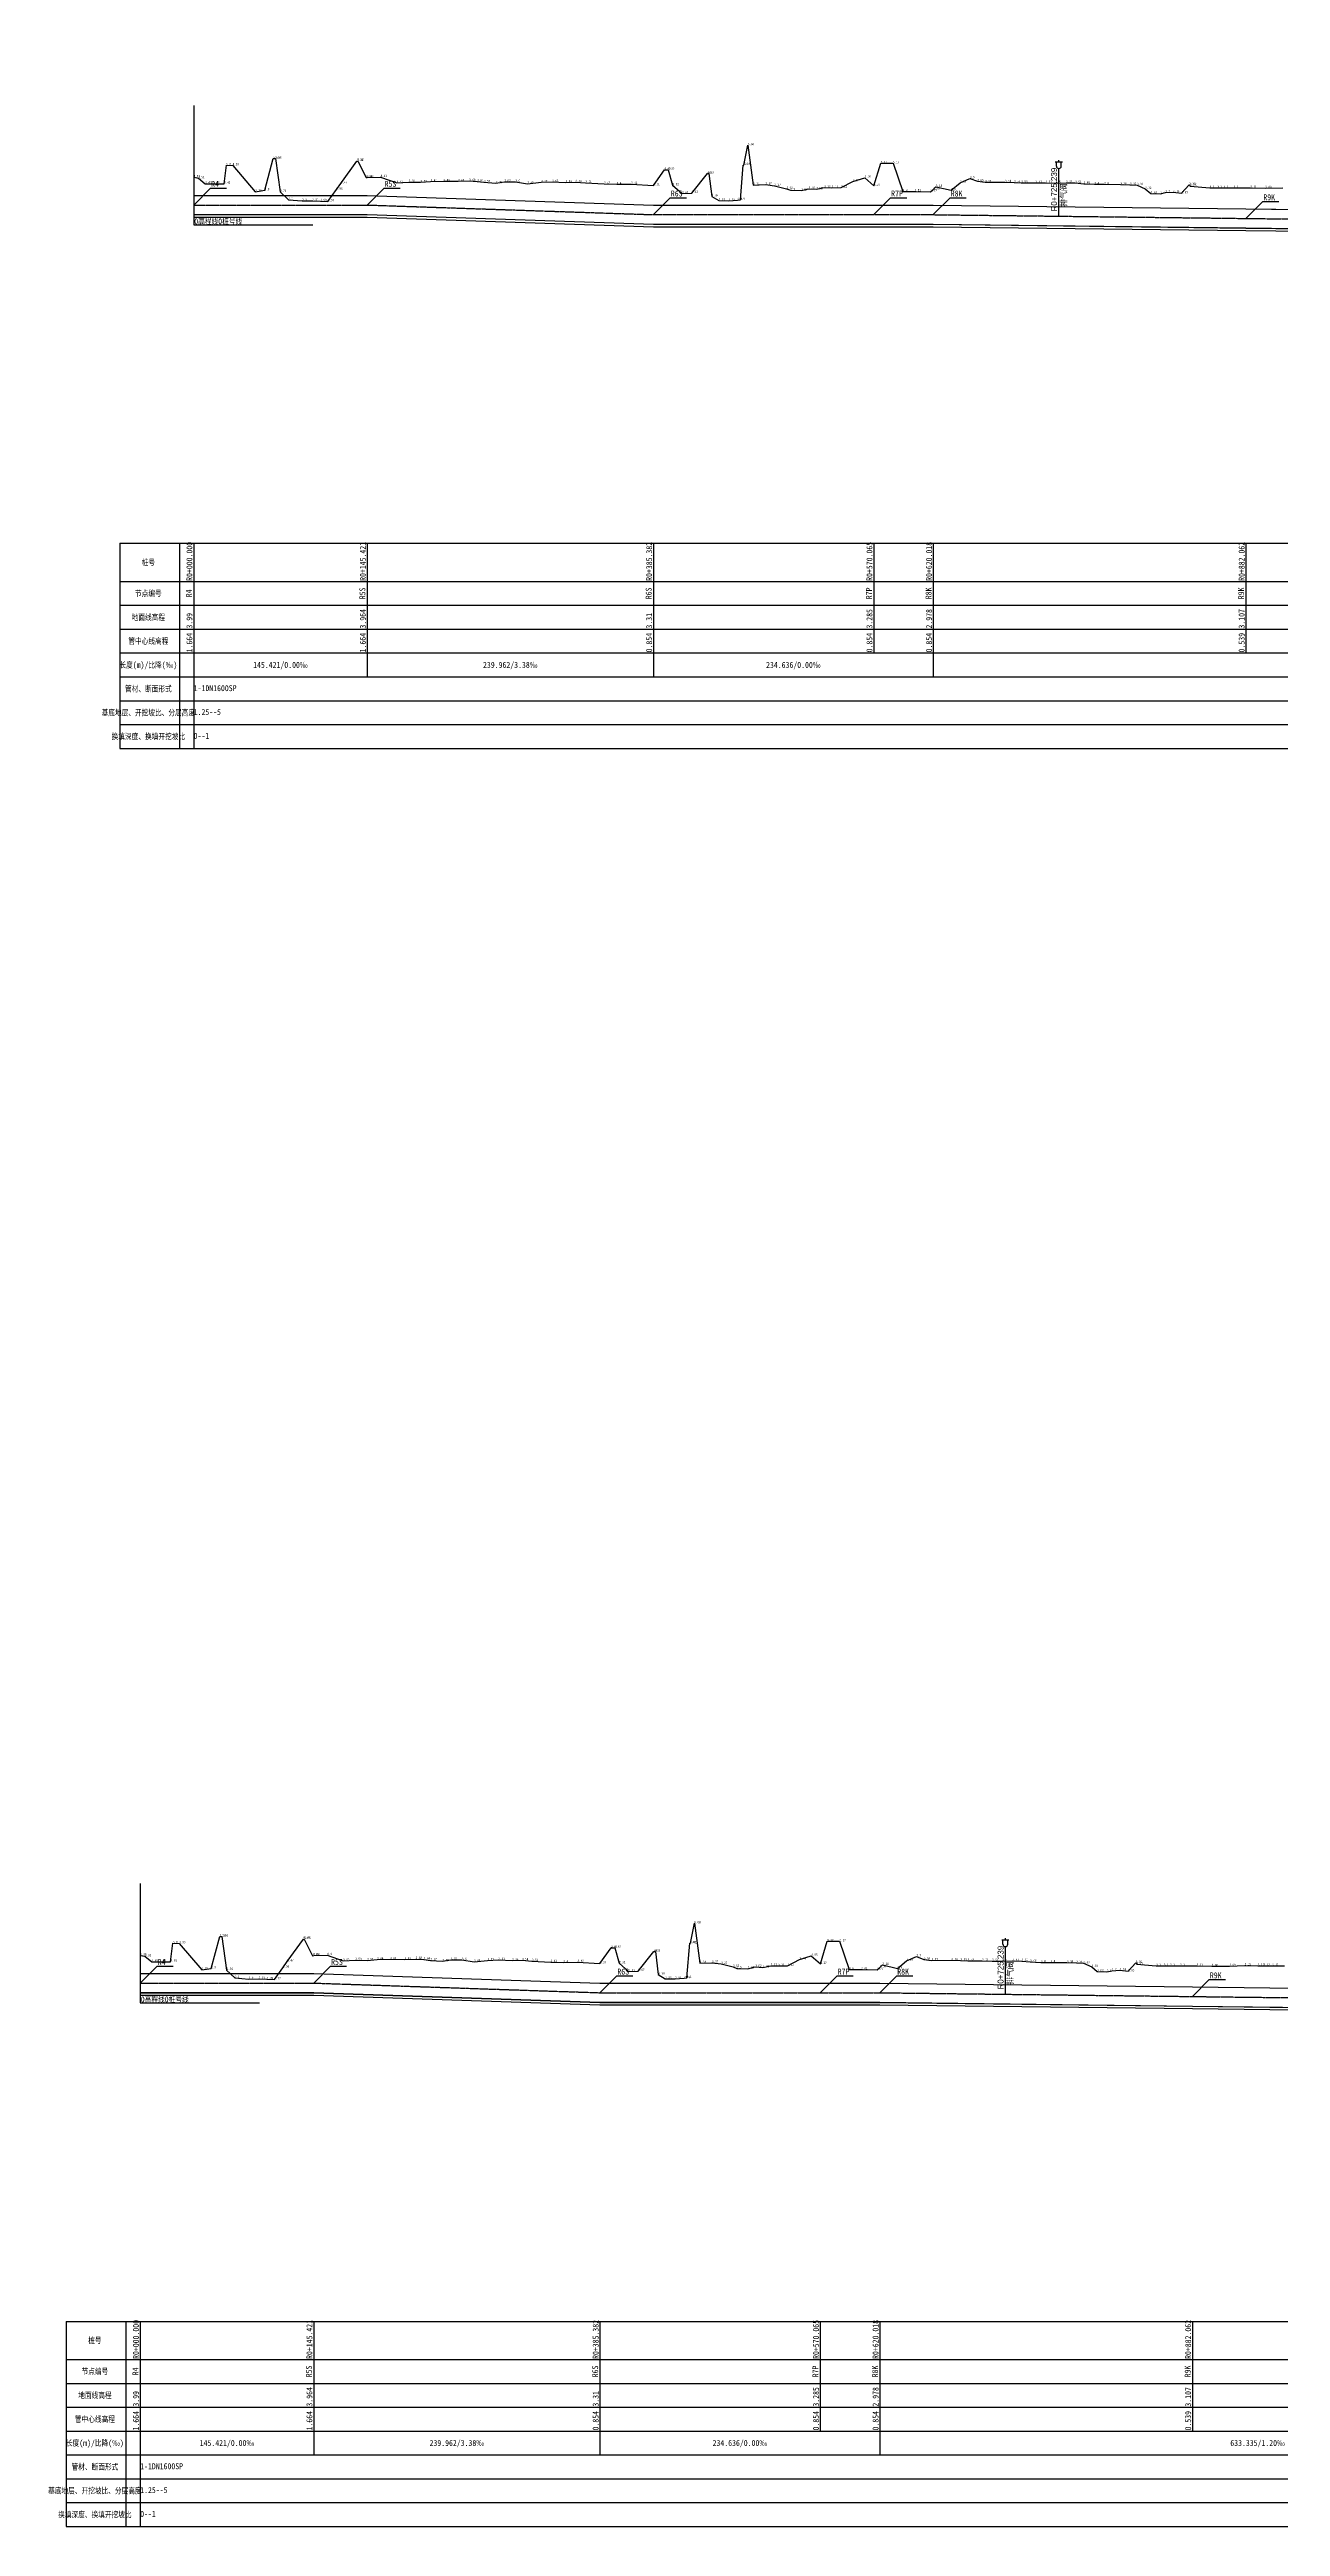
# Model space of a CAD drawing. Extents: x 525858 to 564773, y 2370984 to 2400075.
# Drawn here: x 551027 to 552058, y 2383444 to 2385521 of the extents above; entities that cross this region are included whole.
import ezdxf
from ezdxf.enums import TextEntityAlignment as Align

# ---------------------------------------------------------------- set-up
doc = ezdxf.new("R2010")
doc.units = 0
doc.linetypes.add('CENTER', pattern=[2, 1.25, -0.25, 0.25, -0.25])
for name, color, linetype in [('pipe', 3, 'CONTINUOUS'), ('pipe_cen', 1, 'CENTER'), ('tab', 9, 'CONTINUOUS'), ('地形剖面', 4, 'CONTINUOUS'), ('水工平面管线标注', 3, 'CONTINUOUS'), ('水工纵面管线标注', 3, 'CONTINUOUS'), ('附属设施', 2, 'CONTINUOUS')]:
    doc.layers.add(name, color=color, linetype=linetype)
doc.styles.add('HT', font='simhei.ttf', dxfattribs={"width": 0.8})
doc.styles.add('SIMP1', font='simp1.shx', dxfattribs={"width": 0.8, "bigfont": 'hz.shx'})

# ---------------------------------------------------------------- blocks, each defined once
blk = doc.blocks.new('qin排气阀va')
at = {"layer": '附属设施', "linetype": 'Continuous', "lineweight": -3}
for points in [[(-1.5, 22.8), (1.5, 22.8)], [(-1, 21), (-1, 22.8)], [(0, 22.8), (0, 23.55)], [(1, 21), (1, 22.8)], [(0, 0), (0, 20)]]:
    blk.add_lwpolyline(points, dxfattribs=at)
blk.add_arc((0, 21), 1, 180, 0, dxfattribs=at)
at = {"layer": '附属设施', "linetype": 'Continuous', "lineweight": -3, "style": 'SIMP1'}
blk.add_attdef('ZH', text='', height=2.5, rotation=90, dxfattribs=at).set_placement((0, 2), align=Align.BOTTOM_LEFT)
blk.add_attdef('名称', text='', height=2.5, rotation=90, dxfattribs=at).set_placement((1, 4), align=Align.TOP_LEFT)

msp = doc.modelspace()

# ---------------------------------------------------------------- linework, layer by layer
at = {"layer": 'pipe', "lineweight": -3}
for points in [[(551147.383356, 2385398.405235), (551292.804356, 2385398.405235), (551532.765356, 2385390.305235), (551717.448356, 2385390.305235), (551767.401356, 2385390.305235), (552029.445356, 2385387.155235), (552180.737356, 2385385.325235), (552215.005356, 2385384.915235), (552270.178356, 2385384.255235), (552400.736356, 2385382.675235), (552630.562356, 2385376.215235), (552705.000356, 2385374.125235), (552769.030356, 2385372.325235), (552860.395356, 2385369.755235), (553033.815356, 2385364.875235), (553196.488356, 2385364.875235), (553279.860356, 2385364.875235)], [(551147.383356, 2385398.305235), (551292.804356, 2385398.305235), (551532.765356, 2385390.205235), (551717.448356, 2385390.205235), (551767.401356, 2385390.205235), (552029.445356, 2385387.055235), (552180.737356, 2385385.225235), (552215.005356, 2385384.815235), (552270.178356, 2385384.155235), (552400.736356, 2385382.575235), (552630.562356, 2385376.115235), (552705.000356, 2385374.025235), (552769.030356, 2385372.225235), (552860.395356, 2385369.655235), (553033.815356, 2385364.775235), (553196.488356, 2385364.775235), (553279.860356, 2385364.775235)], [(551147.383356, 2385382.305235), (551292.804356, 2385382.305235), (551532.765356, 2385374.205235), (551717.448356, 2385374.205235), (551767.401356, 2385374.205235), (552029.445356, 2385371.055235), (552180.737356, 2385369.225235), (552215.005356, 2385368.815235), (552270.178356, 2385368.155235), (552400.736356, 2385366.575235), (552630.562356, 2385360.115235), (552705.000356, 2385358.025235), (552769.030356, 2385356.225235), (552860.395356, 2385353.655235), (553033.815356, 2385348.775235), (553196.488356, 2385348.775235), (553279.860356, 2385348.775235)], [(551147.383356, 2385382.205235), (551292.804356, 2385382.205235), (551532.765356, 2385374.105235), (551717.448356, 2385374.105235), (551767.401356, 2385374.105235), (552029.445356, 2385370.955235), (552180.737356, 2385369.125235), (552215.005356, 2385368.715235), (552270.178356, 2385368.055235), (552400.736356, 2385366.475235), (552630.562356, 2385360.015235), (552705.000356, 2385357.925235), (552769.030356, 2385356.125235), (552860.395356, 2385353.555235), (553033.815356, 2385348.675235), (553196.488356, 2385348.675235), (553279.860356, 2385348.675235)], [(551147.383356, 2385380.205235), (551292.804356, 2385380.205235), (551532.765356, 2385372.105235), (551717.448356, 2385372.105235), (551767.401356, 2385372.105235), (552029.445356, 2385368.955235), (552180.737356, 2385367.125235), (552215.005356, 2385366.715235), (552270.178356, 2385366.055235), (552400.736356, 2385364.475235), (552630.562356, 2385358.015235), (552705.000356, 2385355.925235), (552769.030356, 2385354.125235), (552860.395356, 2385351.555235), (553033.815356, 2385346.675235), (553196.488356, 2385346.675235), (553279.860356, 2385346.675235)], [(551102.549531, 2383907.490682), (551247.970531, 2383907.490682), (551487.931531, 2383899.390682), (551672.614531, 2383899.390682), (551722.567531, 2383899.390682), (551984.611531, 2383896.240682), (552135.903531, 2383894.410682), (552170.171531, 2383894.000682), (552225.344531, 2383893.340682), (552355.902531, 2383891.760682), (552585.728531, 2383885.300682), (552660.166531, 2383883.210682), (552724.196531, 2383881.410682), (552815.561531, 2383878.840682), (552988.981531, 2383873.960682), (553151.654531, 2383873.960682), (553235.026531, 2383873.960682)], [(551102.549531, 2383907.390682), (551247.970531, 2383907.390682), (551487.931531, 2383899.290682), (551672.614531, 2383899.290682), (551722.567531, 2383899.290682), (551984.611531, 2383896.140682), (552135.903531, 2383894.310682), (552170.171531, 2383893.900682), (552225.344531, 2383893.240682), (552355.902531, 2383891.660682), (552585.728531, 2383885.200682), (552660.166531, 2383883.110682), (552724.196531, 2383881.310682), (552815.561531, 2383878.740682), (552988.981531, 2383873.860682), (553151.654531, 2383873.860682), (553235.026531, 2383873.860682)], [(551102.549531, 2383891.390682), (551247.970531, 2383891.390682), (551487.931531, 2383883.290682), (551672.614531, 2383883.290682), (551722.567531, 2383883.290682), (551984.611531, 2383880.140682), (552135.903531, 2383878.310682), (552170.171531, 2383877.900682), (552225.344531, 2383877.240682), (552355.902531, 2383875.660682), (552585.728531, 2383869.200682), (552660.166531, 2383867.110682), (552724.196531, 2383865.310682), (552815.561531, 2383862.740682), (552988.981531, 2383857.860682), (553151.654531, 2383857.860682), (553235.026531, 2383857.860682)], [(551102.549531, 2383891.290682), (551247.970531, 2383891.290682), (551487.931531, 2383883.190682), (551672.614531, 2383883.190682), (551722.567531, 2383883.190682), (551984.611531, 2383880.040682), (552135.903531, 2383878.210682), (552170.171531, 2383877.800682), (552225.344531, 2383877.140682), (552355.902531, 2383875.560682), (552585.728531, 2383869.100682), (552660.166531, 2383867.010682), (552724.196531, 2383865.210682), (552815.561531, 2383862.640682), (552988.981531, 2383857.760682), (553151.654531, 2383857.760682), (553235.026531, 2383857.760682)], [(551102.549531, 2383889.290682), (551247.970531, 2383889.290682), (551487.931531, 2383881.190682), (551672.614531, 2383881.190682), (551722.567531, 2383881.190682), (551984.611531, 2383878.040682), (552135.903531, 2383876.210682), (552170.171531, 2383875.800682), (552225.344531, 2383875.140682), (552355.902531, 2383873.560682), (552585.728531, 2383867.100682), (552660.166531, 2383865.010682), (552724.196531, 2383863.210682), (552815.561531, 2383860.640682), (552988.981531, 2383855.760682), (553151.654531, 2383855.760682), (553235.026531, 2383855.760682)]]:
    msp.add_lwpolyline(points, dxfattribs=at)
at = {"layer": 'pipe_cen', "lineweight": -3}
for points in [[(551147.383356, 2385390.305235), (551292.804356, 2385390.305235), (551532.765356, 2385382.205235), (551767.401356, 2385382.205235), (552400.736356, 2385374.575235), (553033.815356, 2385356.775235), (553543.392356, 2385356.775235), (553729.863356, 2385398.125235), (553989.420356, 2385398.125235), (554035.680356, 2385430.635235), (554108.852356, 2385430.635235), (554183.697356, 2385447.265235), (554314.257356, 2385447.265235), (554481.283356, 2385494.365235), (554665.035356, 2385514.095235), (554685.244356, 2385515.325235), (554773.577356, 2385520.665235), (554807.453356, 2385495.615235), (554855.823356, 2385495.615235)], [(551102.549531, 2383899.390682), (551247.970531, 2383899.390682), (551487.931531, 2383891.290682), (551722.567531, 2383891.290682), (552355.902531, 2383883.660682), (552988.981531, 2383865.860682), (553498.558531, 2383865.860682), (553685.029531, 2383907.210682), (553944.586531, 2383907.210682), (553990.846531, 2383939.720682), (554064.018531, 2383939.720682), (554138.863531, 2383956.350682), (554269.423531, 2383956.350682), (554436.449531, 2384003.450682), (554620.201531, 2384023.180682), (554640.410531, 2384024.410682), (554728.743531, 2384029.750682), (554762.619531, 2384004.700682), (554810.989531, 2384004.700682), (554946.616531, 2384037.510682)]]:
    msp.add_lwpolyline(points, dxfattribs=at)
at = {"layer": 'tab', "lineweight": -3}
for points in [[(551085.383356, 2385106.675235), (563793.517356, 2385106.675235)], [(551085.383356, 2385106.675235), (551085.383356, 2384934.675235)], [(551135.383356, 2385106.675235), (551135.383356, 2384934.675235)], [(551147.383356, 2385106.675235), (551147.383356, 2384934.675235)], [(551147.383356, 2385106.675235), (551147.383356, 2385014.675235)], [(551292.804356, 2385106.675235), (551292.804356, 2385014.675235)], [(551532.765356, 2385106.675235), (551532.765356, 2385014.675235)], [(551717.448356, 2385106.675235), (551717.448356, 2385014.675235)], [(551767.401356, 2385106.675235), (551767.401356, 2385014.675235)], [(552029.445356, 2385106.675235), (552029.445356, 2385014.675235)], [(551085.383356, 2385074.675235), (563793.517356, 2385074.675235)], [(551085.383356, 2385054.675235), (563793.517356, 2385054.675235)], [(551085.383356, 2385034.675235), (563793.517356, 2385034.675235)], [(551085.383356, 2385014.675235), (563793.517356, 2385014.675235)], [(551147.383356, 2385014.675235), (551147.383356, 2384994.675235)], [(551292.804356, 2385014.675235), (551292.804356, 2384994.675235)], [(551532.765356, 2385014.675235), (551532.765356, 2384994.675235)], [(551767.401356, 2385014.675235), (551767.401356, 2384994.675235)], [(551085.383356, 2384994.675235), (563793.517356, 2384994.675235)], [(551085.383356, 2384974.675235), (563793.517356, 2384974.675235)], [(551085.383356, 2384954.675235), (563793.517356, 2384954.675235)], [(551085.383356, 2384934.675235), (563793.517356, 2384934.675235)], [(551040.549531, 2383615.760682), (563748.683531, 2383615.760682)], [(551040.549531, 2383615.760682), (551040.549531, 2383443.760682)], [(551090.549531, 2383615.760682), (551090.549531, 2383443.760682)], [(551102.549531, 2383615.760682), (551102.549531, 2383443.760682)], [(551102.549531, 2383615.760682), (551102.549531, 2383523.760682)], [(551247.970531, 2383615.760682), (551247.970531, 2383523.760682)], [(551487.931531, 2383615.760682), (551487.931531, 2383523.760682)], [(551672.614531, 2383615.760682), (551672.614531, 2383523.760682)], [(551722.567531, 2383615.760682), (551722.567531, 2383523.760682)], [(551984.611531, 2383615.760682), (551984.611531, 2383523.760682)], [(551040.549531, 2383583.760682), (563748.683531, 2383583.760682)], [(551040.549531, 2383563.760682), (563748.683531, 2383563.760682)], [(551040.549531, 2383543.760682), (563748.683531, 2383543.760682)], [(551040.549531, 2383523.760682), (563748.683531, 2383523.760682)], [(551102.549531, 2383523.760682), (551102.549531, 2383503.760682)], [(551247.970531, 2383523.760682), (551247.970531, 2383503.760682)], [(551487.931531, 2383523.760682), (551487.931531, 2383503.760682)], [(551722.567531, 2383523.760682), (551722.567531, 2383503.760682)], [(551040.549531, 2383503.760682), (563748.683531, 2383503.760682)], [(551040.549531, 2383483.760682), (563748.683531, 2383483.760682)], [(551040.549531, 2383463.760682), (563748.683531, 2383463.760682)], [(551040.549531, 2383443.760682), (563748.683531, 2383443.760682)]]:
    msp.add_lwpolyline(points, dxfattribs=at)
for points in [[(551147.383356, 2385004.675235, 0, 1, 0), (551150.383356, 2385004.675235, 0, 0, 0), (551200.093856, 2385004.675235, 0, 0, 0)], [(551292.804356, 2385004.675235, 0, 1, 0), (551289.804356, 2385004.675235, 0, 0, 0), (551240.093856, 2385004.675235, 0, 0, 0)], [(551292.804356, 2385004.675235, 0, 1, 0), (551295.804356, 2385004.675235, 0, 0, 0), (551392.784856, 2385004.675235, 0, 0, 0)], [(551532.765356, 2385004.675235, 0, 1, 0), (551529.765356, 2385004.675235, 0, 0, 0), (551432.784856, 2385004.675235, 0, 0, 0)], [(551532.765356, 2385004.675235, 0, 1, 0), (551535.765356, 2385004.675235, 0, 0, 0), (551630.083356, 2385004.675235, 0, 0, 0)], [(551767.401356, 2385004.675235, 0, 1, 0), (551764.401356, 2385004.675235, 0, 0, 0), (551670.083356, 2385004.675235, 0, 0, 0)], [(551767.401356, 2385004.675235, 0, 1, 0), (551770.401356, 2385004.675235, 0, 0, 0), (552064.068856, 2385004.675235, 0, 0, 0)], [(551102.549531, 2383513.760682, 0, 1, 0), (551105.549531, 2383513.760682, 0, 0, 0), (551155.260031, 2383513.760682, 0, 0, 0)], [(551247.970531, 2383513.760682, 0, 1, 0), (551244.970531, 2383513.760682, 0, 0, 0), (551195.260031, 2383513.760682, 0, 0, 0)], [(551247.970531, 2383513.760682, 0, 1, 0), (551250.970531, 2383513.760682, 0, 0, 0), (551347.951031, 2383513.760682, 0, 0, 0)], [(551487.931531, 2383513.760682, 0, 1, 0), (551484.931531, 2383513.760682, 0, 0, 0), (551387.951031, 2383513.760682, 0, 0, 0)], [(551487.931531, 2383513.760682, 0, 1, 0), (551490.931531, 2383513.760682, 0, 0, 0), (551585.249531, 2383513.760682, 0, 0, 0)], [(551722.567531, 2383513.760682, 0, 1, 0), (551719.567531, 2383513.760682, 0, 0, 0), (551625.249531, 2383513.760682, 0, 0, 0)], [(551722.567531, 2383513.760682, 0, 1, 0), (551725.567531, 2383513.760682, 0, 0, 0), (552019.235031, 2383513.760682, 0, 0, 0)]]:
    msp.add_lwpolyline(points, format="xyseb", dxfattribs=at)
at = {"layer": '地形剖面', "lineweight": -3}
for points in [[(551147.383356, 2385413.565235), (551147.383356, 2385413.565235), (551147.383356, 2385413.565235), (551147.383356, 2385413.565235), (551147.383356, 2385413.565235), (551151.297356, 2385412.765235), (551157.079356, 2385408.165235), (551163.728356, 2385408.165235), (551172.891356, 2385408.165235), (551174.835356, 2385423.665235), (551180.079356, 2385423.565235), (551198.998356, 2385401.465235), (551206.933356, 2385402.665235), (551214.093356, 2385429.265235), (551215.879356, 2385429.265235), (551219.830356, 2385401.265235), (551226.790356, 2385394.665235), (551238.329356, 2385393.665235), (551246.724356, 2385393.765235), (551253.608356, 2385393.565235), (551259.963356, 2385393.365235), (551267.021356, 2385403.215235), (551270.699356, 2385408.345235), (551270.699356, 2385408.345235), (551284.182356, 2385427.165235), (551284.967356, 2385427.165235), (551291.921356, 2385413.265235), (551292.804356, 2385413.305235), (551292.804356, 2385413.305235), (551292.804356, 2385413.305235), (551292.804356, 2385413.305235), (551304.122356, 2385413.765235), (551317.585356, 2385408.865235), (551327.730356, 2385409.565235), (551337.573356, 2385409.365235), (551345.981356, 2385410.065235), (551356.875356, 2385410.265235), (551369.002356, 2385410.165235), (551378.374356, 2385410.465235), (551385.101356, 2385410.065235), (551390.719356, 2385409.365235), (551400.710356, 2385408.565235), (551407.813356, 2385409.865235), (551417.056356, 2385409.665235), (551427.211356, 2385408.165235), (551438.634356, 2385409.365235), (551447.776356, 2385409.765235), (551459.170356, 2385409.265235), (551467.493356, 2385409.465235), (551475.817356, 2385408.765235), (551491.474356, 2385407.965235), (551502.064356, 2385407.665235), (551514.083356, 2385407.865235), (551532.765356, 2385406.765235), (551532.765356, 2385406.765235), (551532.765356, 2385406.765235), (551532.765356, 2385406.765235), (551532.778356, 2385406.765235), (551542.064356, 2385419.865235), (551545.191356, 2385419.865235), (551548.870356, 2385406.865235), (551556.819356, 2385399.965235), (551564.901356, 2385400.365235), (551578.090356, 2385416.665235), (551579.362356, 2385416.665235), (551581.728356, 2385397.465235), (551587.511356, 2385393.965235), (551595.875356, 2385393.765235), (551603.280356, 2385394.365235), (551605.648356, 2385394.665235), (551608.031356, 2385423.765235), (551608.679356, 2385423.765235), (551611.942356, 2385440.465235), (551616.474356, 2385407.065235), (551626.680356, 2385407.365235), (551634.321356, 2385406.365235), (551644.344356, 2385403.965235), (551647.673356, 2385402.665235), (551656.764356, 2385402.365235), (551663.043356, 2385403.865235), (551669.381356, 2385403.465235), (551676.009356, 2385404.865235), (551682.249356, 2385404.765235), (551690.036356, 2385404.865235), (551700.011356, 2385410.065235), (551709.976356, 2385413.165235), (551717.621356, 2385406.365235), (551723.397356, 2385425.365235), (551733.645356, 2385425.365235), (551741.835356, 2385401.665235), (551751.740356, 2385401.765235), (551765.109356, 2385401.365235), (551767.401356, 2385403.445235), (551767.401356, 2385403.445235), (551767.401356, 2385403.445235), (551767.401356, 2385403.445235), (551769.618356, 2385405.465235), (551782.243356, 2385402.665235), (551789.863356, 2385408.965235), (551798.145356, 2385412.665235), (551804.347356, 2385410.165235), (551810.818356, 2385409.365235), (551827.572356, 2385409.465235), (551835.150356, 2385409.165235), (551841.162356, 2385408.965235), (551853.188356, 2385408.865235), (551861.544356, 2385408.765235), (551870.164356, 2385408.665235), (551878.755356, 2385408.965235), (551886.443356, 2385408.765235), (551893.454356, 2385408.165235), (551902.443356, 2385407.665235), (551910.550356, 2385407.665235), (551924.277356, 2385407.465235), (551932.253356, 2385407.265235), (551938.181356, 2385406.965235), (551945.036356, 2385403.865235), (551949.714356, 2385399.965235), (551957.771356, 2385399.665235), (551961.950356, 2385400.665235), (551968.560356, 2385401.065235), (551975.595356, 2385400.165235), (551981.991356, 2385407.165235), (551982.763356, 2385406.165235), (551999.165356, 2385404.665235), (552005.519356, 2385404.665235), (552010.803356, 2385404.665235), (552019.194356, 2385404.665235), (552033.104356, 2385404.765235), (552045.674356, 2385404.465235), (552060.504356, 2385404.565235)], [(551102.549531, 2383922.650682), (551102.549531, 2383922.650682), (551102.549531, 2383922.650682), (551102.549531, 2383922.650682), (551102.549531, 2383922.650682), (551106.463531, 2383921.850682), (551112.245531, 2383917.250682), (551118.894531, 2383917.250682), (551128.057531, 2383917.250682), (551130.001531, 2383932.750682), (551135.245531, 2383932.650682), (551154.164531, 2383910.550682), (551162.099531, 2383911.750682), (551169.259531, 2383938.350682), (551171.045531, 2383938.350682), (551174.996531, 2383910.350682), (551181.956531, 2383903.750682), (551193.495531, 2383902.750682), (551201.890531, 2383902.850682), (551208.774531, 2383902.650682), (551215.129531, 2383902.450682), (551222.187531, 2383912.300682), (551225.865531, 2383917.430682), (551225.865531, 2383917.430682), (551239.348531, 2383936.250682), (551240.133531, 2383936.250682), (551247.087531, 2383922.350682), (551247.970531, 2383922.390682), (551247.970531, 2383922.390682), (551247.970531, 2383922.390682), (551247.970531, 2383922.390682), (551259.288531, 2383922.850682), (551272.751531, 2383917.950682), (551282.896531, 2383918.650682), (551292.739531, 2383918.450682), (551301.147531, 2383919.150682), (551312.041531, 2383919.350682), (551324.168531, 2383919.250682), (551333.540531, 2383919.550682), (551340.267531, 2383919.150682), (551345.885531, 2383918.450682), (551355.876531, 2383917.650682), (551362.979531, 2383918.950682), (551372.222531, 2383918.750682), (551382.377531, 2383917.250682), (551393.800531, 2383918.450682), (551402.942531, 2383918.850682), (551414.336531, 2383918.350682), (551422.659531, 2383918.550682), (551430.983531, 2383917.850682), (551446.640531, 2383917.050682), (551457.230531, 2383916.750682), (551469.249531, 2383916.950682), (551487.931531, 2383915.850682), (551487.931531, 2383915.850682), (551487.931531, 2383915.850682), (551487.931531, 2383915.850682), (551487.944531, 2383915.850682), (551497.230531, 2383928.950682), (551500.357531, 2383928.950682), (551504.036531, 2383915.950682), (551511.985531, 2383909.050682), (551520.067531, 2383909.450682), (551533.256531, 2383925.750682), (551534.528531, 2383925.750682), (551536.894531, 2383906.550682), (551542.677531, 2383903.050682), (551551.041531, 2383902.850682), (551558.446531, 2383903.450682), (551560.814531, 2383903.750682), (551563.197531, 2383932.850682), (551563.845531, 2383932.850682), (551567.108531, 2383949.550682), (551571.640531, 2383916.150682), (551581.846531, 2383916.450682), (551589.487531, 2383915.450682), (551599.510531, 2383913.050682), (551602.839531, 2383911.750682), (551611.930531, 2383911.450682), (551618.209531, 2383912.950682), (551624.547531, 2383912.550682), (551631.175531, 2383913.950682), (551637.415531, 2383913.850682), (551645.202531, 2383913.950682), (551655.177531, 2383919.150682), (551665.142531, 2383922.250682), (551672.787531, 2383915.450682), (551678.563531, 2383934.450682), (551688.811531, 2383934.450682), (551697.001531, 2383910.750682), (551706.906531, 2383910.850682), (551720.275531, 2383910.450682), (551722.567531, 2383912.530682), (551722.567531, 2383912.530682), (551722.567531, 2383912.530682), (551722.567531, 2383912.530682), (551724.784531, 2383914.550682), (551737.409531, 2383911.750682), (551745.029531, 2383918.050682), (551753.311531, 2383921.750682), (551759.513531, 2383919.250682), (551765.984531, 2383918.450682), (551782.738531, 2383918.550682), (551790.316531, 2383918.250682), (551796.328531, 2383918.050682), (551808.354531, 2383917.950682), (551816.710531, 2383917.850682), (551825.330531, 2383917.750682), (551833.921531, 2383918.050682), (551841.609531, 2383917.850682), (551848.620531, 2383917.250682), (551857.609531, 2383916.750682), (551865.716531, 2383916.750682), (551879.443531, 2383916.550682), (551887.419531, 2383916.350682), (551893.347531, 2383916.050682), (551900.202531, 2383912.950682), (551904.880531, 2383909.050682), (551912.937531, 2383908.750682), (551917.116531, 2383909.750682), (551923.726531, 2383910.150682), (551930.761531, 2383909.250682), (551937.157531, 2383916.250682), (551937.929531, 2383915.250682), (551954.331531, 2383913.750682), (551960.685531, 2383913.750682), (551965.969531, 2383913.750682), (551974.360531, 2383913.750682), (551988.270531, 2383913.850682), (552000.840531, 2383913.550682), (552015.670531, 2383913.650682), (552028.474531, 2383914.250682), (552039.455531, 2383913.950682), (552044.286531, 2383913.950682), (552051.492531, 2383913.950682), (552061.777531, 2383913.950682)]]:
    msp.add_lwpolyline(points, dxfattribs=at)
at = {"layer": '水工平面管线标注', "lineweight": -3}
for points in [[(551147.383356, 2385473.665235), (551147.383356, 2385373.665235), (551247.383356, 2385373.665235)], [(551102.549531, 2383982.750682), (551102.549531, 2383882.750682), (551202.549531, 2383882.750682)]]:
    msp.add_lwpolyline(points, dxfattribs=at)
at = {"layer": '水工纵面管线标注', "color": 9, "lineweight": -3}
for points in [[(551147.383356, 2385390.305235), (551161.523356, 2385404.445235), (551175.023356, 2385404.445235)], [(551292.804356, 2385390.305235), (551306.944356, 2385404.445235), (551320.444356, 2385404.445235)], [(551532.765356, 2385382.205235), (551546.905356, 2385396.345235), (551560.405356, 2385396.345235)], [(551717.448356, 2385382.205235), (551731.588356, 2385396.345235), (551745.088356, 2385396.345235)], [(551767.401356, 2385382.205235), (551781.541356, 2385396.345235), (551795.041356, 2385396.345235)], [(552029.445356, 2385379.055235), (552043.585356, 2385393.195235), (552057.085356, 2385393.195235)], [(551102.549531, 2383899.390682), (551116.689531, 2383913.530682), (551130.189531, 2383913.530682)], [(551247.970531, 2383899.390682), (551262.110531, 2383913.530682), (551275.610531, 2383913.530682)], [(551487.931531, 2383891.290682), (551502.071531, 2383905.430682), (551515.571531, 2383905.430682)], [(551672.614531, 2383891.290682), (551686.754531, 2383905.430682), (551700.254531, 2383905.430682)], [(551722.567531, 2383891.290682), (551736.707531, 2383905.430682), (551750.207531, 2383905.430682)], [(551984.611531, 2383888.140682), (551998.751531, 2383902.280682), (552012.251531, 2383902.280682)]]:
    msp.add_lwpolyline(points, dxfattribs=at)

# ---------------------------------------------------------------- block references
at = {"layer": '附属设施', "lineweight": -3, "xscale": 2, "yscale": 2, "zscale": 2}
for p in [(551872.622156, 2385380.937605), (551827.788331, 2383890.023052)]:
    msp.add_blockref('qin排气阀va', p, dxfattribs=at).add_auto_attribs({'ZH': 'R0+725.239', '名称': '排气阀'})

# ---------------------------------------------------------------- texts
at = {"layer": 'tab', "color": 3, "lineweight": -3, "style": 'HT', "width": 0.8}
for s, p in [('R0+000.000', (551146.283356, 2385075.175235)), ('R0+145.421', (551291.704356, 2385075.175235)), ('R0+385.382', (551531.665356, 2385075.175235)), ('R0+570.065', (551716.348356, 2385075.175235)), ('R0+620.018', (551766.301356, 2385075.175235)), ('R0+882.062', (552028.345356, 2385075.175235)), ('3.99', (551146.283356, 2385035.175235)), ('3.964', (551291.704356, 2385035.175235)), ('3.31', (551531.665356, 2385035.175235)), ('3.285', (551716.348356, 2385035.175235)), ('2.978', (551766.301356, 2385035.175235)), ('3.107', (552028.345356, 2385035.175235)), ('1.664', (551146.283356, 2385015.175235)), ('1.664', (551291.704356, 2385015.175235)), ('0.854', (551531.665356, 2385015.175235)), ('0.854', (551716.348356, 2385015.175235)), ('0.854', (551766.301356, 2385015.175235)), ('0.539', (552028.345356, 2385015.175235)), ('R0+000.000', (551101.449531, 2383584.260682)), ('R0+145.421', (551246.870531, 2383584.260682)), ('R0+385.382', (551486.831531, 2383584.260682)), ('R0+570.065', (551671.514531, 2383584.260682)), ('R0+620.018', (551721.467531, 2383584.260682)), ('R0+882.062', (551983.511531, 2383584.260682)), ('3.99', (551101.449531, 2383544.260682)), ('3.964', (551246.870531, 2383544.260682)), ('3.31', (551486.831531, 2383544.260682)), ('3.285', (551671.514531, 2383544.260682)), ('2.978', (551721.467531, 2383544.260682)), ('3.107', (551983.511531, 2383544.260682)), ('1.664', (551101.449531, 2383524.260682)), ('1.664', (551246.870531, 2383524.260682)), ('0.854', (551486.831531, 2383524.260682)), ('0.854', (551671.514531, 2383524.260682)), ('0.854', (551721.467531, 2383524.260682)), ('0.539', (551983.511531, 2383524.260682))]:
    msp.add_text(s, height=5, rotation=89.999998453, dxfattribs=at).set_placement(p)
for s, p in [('桩号', (551109.383356, 2385090.675235)), ('节点编号', (551109.383356, 2385064.675235)), ('地面线高程', (551109.383356, 2385044.675235)), ('管中心线高程', (551109.383356, 2385024.675235)), ('长度(m)/比降(‰)', (551109.383356, 2385004.675235)), ('145.421/0.00‰', (551220.093856, 2385004.675235)), ('239.962/3.38‰', (551412.784856, 2385004.675235)), ('234.636/0.00‰', (551650.083356, 2385004.675235)), ('管材、断面形式', (551109.383356, 2384984.675235)), ('基底地层、开挖坡比、分层高度', (551109.383356, 2384964.675235)), ('换填深度、换填开挖坡比', (551109.383356, 2384944.675235)), ('桩号', (551064.549531, 2383599.760682)), ('节点编号', (551064.549531, 2383573.760682)), ('地面线高程', (551064.549531, 2383553.760682)), ('管中心线高程', (551064.549531, 2383533.760682)), ('长度(m)/比降(‰)', (551064.549531, 2383513.760682)), ('145.421/0.00‰', (551175.260031, 2383513.760682)), ('239.962/3.38‰', (551367.951031, 2383513.760682)), ('234.636/0.00‰', (551605.249531, 2383513.760682)), ('633.335/1.20‰', (552039.235031, 2383513.760682)), ('基底地层、开挖坡比、分层高度', (551064.549531, 2383473.760682)), ('管材、断面形式', (551064.549531, 2383493.760682)), ('换填深度、换填开挖坡比', (551064.549531, 2383453.760682))]:
    msp.add_text(s, height=5, dxfattribs=at).set_placement(p, align=Align.MIDDLE_CENTER)
for s, p in [('R4', (551147.383356, 2385064.675235)), ('R5S', (551292.804356, 2385064.675235)), ('R6S', (551532.765356, 2385064.675235)), ('R7P', (551717.448356, 2385064.675235)), ('R8K', (551767.401356, 2385064.675235)), ('R9K', (552029.445356, 2385064.675235)), ('R4', (551102.549531, 2383573.760682)), ('R5S', (551247.970531, 2383573.760682)), ('R6S', (551487.931531, 2383573.760682)), ('R7P', (551672.614531, 2383573.760682)), ('R8K', (551722.567531, 2383573.760682)), ('R9K', (551984.611531, 2383573.760682))]:
    msp.add_text(s, height=5, rotation=89.999998453, dxfattribs=at).set_placement(p, align=Align.BOTTOM_CENTER)
for s, p in [('1.25--5', (551147.383356, 2384962.675235)), ('0--1', (551147.383356, 2384942.675235)), ('1.25--5', (551102.549531, 2383471.760682)), ('0--1', (551102.549531, 2383451.760682))]:
    msp.add_text(s, height=5, dxfattribs=at).set_placement(p)
at = {"layer": '地形剖面', "color": 9, "lineweight": -3, "style": 'HT', "width": 0.8}
for s, p in [('5.56', (551214.093356, 2385429.265235)), ('5.56', (551215.879356, 2385429.265235)), ('5.35', (551284.182356, 2385427.165235)), ('5.35', (551284.967356, 2385427.165235)), ('6.68', (551611.942356, 2385440.465235)), ('3.99', (551147.383356, 2385413.565235)), ('3.99', (551147.383356, 2385413.565235)), ('3.99', (551147.383356, 2385413.565235)), ('3.99', (551147.383356, 2385413.565235)), ('3.99', (551147.383356, 2385413.565235)), ('3.91', (551151.297356, 2385412.765235)), ('3.45', (551157.079356, 2385408.165235)), ('3.45', (551163.728356, 2385408.165235)), ('3.45', (551172.891356, 2385408.165235)), ('5.0', (551174.835356, 2385423.665235)), ('4.99', (551180.079356, 2385423.565235)), ('3.47', (551270.699356, 2385408.345235)), ('3.47', (551270.699356, 2385408.345235)), ('3.96', (551291.921356, 2385413.265235)), ('3.96', (551292.804356, 2385413.305235)), ('3.96', (551292.804356, 2385413.305235)), ('3.96', (551292.804356, 2385413.305235)), ('3.96', (551292.804356, 2385413.305235)), ('4.01', (551304.122356, 2385413.765235)), ('3.52', (551317.585356, 2385408.865235)), ('3.59', (551327.730356, 2385409.565235)), ('3.57', (551337.573356, 2385409.365235)), ('3.64', (551345.981356, 2385410.065235)), ('3.66', (551356.875356, 2385410.265235)), ('3.65', (551369.002356, 2385410.165235)), ('3.68', (551378.374356, 2385410.465235)), ('3.64', (551385.101356, 2385410.065235)), ('3.57', (551390.719356, 2385409.365235)), ('3.49', (551400.710356, 2385408.565235)), ('3.62', (551407.813356, 2385409.865235)), ('3.6', (551417.056356, 2385409.665235)), ('3.45', (551427.211356, 2385408.165235)), ('3.57', (551438.634356, 2385409.365235)), ('3.61', (551447.776356, 2385409.765235)), ('3.56', (551459.170356, 2385409.265235)), ('3.58', (551467.493356, 2385409.465235)), ('3.51', (551475.817356, 2385408.765235)), ('3.43', (551491.474356, 2385407.965235)), ('3.4', (551502.064356, 2385407.665235)), ('3.42', (551514.083356, 2385407.865235)), ('3.31', (551532.765356, 2385406.765235)), ('3.31', (551532.765356, 2385406.765235)), ('3.31', (551532.765356, 2385406.765235)), ('3.31', (551532.765356, 2385406.765235)), ('3.31', (551532.778356, 2385406.765235)), ('4.62', (551542.064356, 2385419.865235)), ('4.62', (551545.191356, 2385419.865235)), ('3.32', (551548.870356, 2385406.865235)), ('4.3', (551578.090356, 2385416.665235)), ('4.3', (551579.362356, 2385416.665235)), ('5.01', (551608.031356, 2385423.765235)), ('5.01', (551608.679356, 2385423.765235)), ('3.34', (551616.474356, 2385407.065235)), ('3.37', (551626.680356, 2385407.365235)), ('3.27', (551634.321356, 2385406.365235)), ('3.64', (551700.011356, 2385410.065235)), ('3.95', (551709.976356, 2385413.165235)), ('3.27', (551717.621356, 2385406.365235)), ('5.17', (551723.397356, 2385425.365235)), ('5.17', (551733.645356, 2385425.365235)), ('3.53', (551789.863356, 2385408.965235)), ('3.9', (551798.145356, 2385412.665235)), ('3.65', (551804.347356, 2385410.165235)), ('3.57', (551810.818356, 2385409.365235)), ('3.58', (551827.572356, 2385409.465235)), ('3.55', (551835.150356, 2385409.165235)), ('3.53', (551841.162356, 2385408.965235)), ('3.52', (551853.188356, 2385408.865235)), ('3.51', (551861.544356, 2385408.765235)), ('3.5', (551870.164356, 2385408.665235)), ('3.53', (551878.755356, 2385408.965235)), ('3.51', (551886.443356, 2385408.765235)), ('3.45', (551893.454356, 2385408.165235)), ('3.4', (551902.443356, 2385407.665235)), ('3.4', (551910.550356, 2385407.665235)), ('3.38', (551924.277356, 2385407.465235)), ('3.36', (551932.253356, 2385407.265235)), ('3.33', (551938.181356, 2385406.965235)), ('3.35', (551981.991356, 2385407.165235)), ('3.25', (551982.763356, 2385406.165235)), ('2.78', (551198.998356, 2385401.465235)), ('2.9', (551206.933356, 2385402.665235)), ('2.76', (551219.830356, 2385401.265235)), ('2.1', (551226.790356, 2385394.665235)), ('2.0', (551238.329356, 2385393.665235)), ('2.01', (551246.724356, 2385393.765235)), ('1.99', (551253.608356, 2385393.565235)), ('1.97', (551259.963356, 2385393.365235)), ('2.96', (551267.021356, 2385403.215235)), ('2.63', (551556.819356, 2385399.965235)), ('2.67', (551564.901356, 2385400.365235)), ('2.38', (551581.728356, 2385397.465235)), ('2.03', (551587.511356, 2385393.965235)), ('2.01', (551595.875356, 2385393.765235)), ('2.07', (551603.280356, 2385394.365235)), ('2.1', (551605.648356, 2385394.665235)), ('3.03', (551644.344356, 2385403.965235)), ('2.9', (551647.673356, 2385402.665235)), ('2.87', (551656.764356, 2385402.365235)), ('3.02', (551663.043356, 2385403.865235)), ('2.98', (551669.381356, 2385403.465235)), ('3.12', (551676.009356, 2385404.865235)), ('3.11', (551682.249356, 2385404.765235)), ('3.12', (551690.036356, 2385404.865235)), ('2.8', (551741.835356, 2385401.665235)), ('2.81', (551751.740356, 2385401.765235)), ('2.77', (551765.109356, 2385401.365235)), ('2.98', (551767.401356, 2385403.445235)), ('2.98', (551767.401356, 2385403.445235)), ('2.98', (551767.401356, 2385403.445235)), ('2.98', (551767.401356, 2385403.445235)), ('3.18', (551769.618356, 2385405.465235)), ('2.9', (551782.243356, 2385402.665235)), ('3.02', (551945.036356, 2385403.865235)), ('2.63', (551949.714356, 2385399.965235)), ('2.6', (551957.771356, 2385399.665235)), ('2.7', (551961.950356, 2385400.665235)), ('2.74', (551968.560356, 2385401.065235)), ('2.65', (551975.595356, 2385400.165235)), ('3.1', (551999.165356, 2385404.665235)), ('3.1', (552005.519356, 2385404.665235)), ('3.1', (552010.803356, 2385404.665235)), ('3.1', (552019.194356, 2385404.665235)), ('3.11', (552033.104356, 2385404.765235)), ('3.08', (552045.674356, 2385404.465235)), ('5.0', (551130.001531, 2383932.750682)), ('4.99', (551135.245531, 2383932.650682)), ('5.56', (551169.259531, 2383938.350682)), ('5.56', (551171.045531, 2383938.350682)), ('5.35', (551239.348531, 2383936.250682)), ('5.35', (551240.133531, 2383936.250682)), ('5.01', (551563.197531, 2383932.850682)), ('5.01', (551563.845531, 2383932.850682)), ('6.68', (551567.108531, 2383949.550682)), ('5.17', (551678.563531, 2383934.450682)), ('5.17', (551688.811531, 2383934.450682)), ('3.99', (551102.549531, 2383922.650682)), ('3.99', (551102.549531, 2383922.650682)), ('3.99', (551102.549531, 2383922.650682)), ('3.99', (551102.549531, 2383922.650682)), ('3.99', (551102.549531, 2383922.650682)), ('3.91', (551106.463531, 2383921.850682)), ('3.45', (551112.245531, 2383917.250682)), ('3.45', (551118.894531, 2383917.250682)), ('3.45', (551128.057531, 2383917.250682)), ('2.9', (551162.099531, 2383911.750682)), ('2.96', (551222.187531, 2383912.300682)), ('3.47', (551225.865531, 2383917.430682)), ('3.47', (551225.865531, 2383917.430682)), ('3.96', (551247.087531, 2383922.350682)), ('3.96', (551247.970531, 2383922.390682)), ('3.96', (551247.970531, 2383922.390682)), ('3.96', (551247.970531, 2383922.390682)), ('3.96', (551247.970531, 2383922.390682)), ('4.01', (551259.288531, 2383922.850682)), ('3.52', (551272.751531, 2383917.950682)), ('3.59', (551282.896531, 2383918.650682)), ('3.57', (551292.739531, 2383918.450682)), ('3.64', (551301.147531, 2383919.150682)), ('3.66', (551312.041531, 2383919.350682)), ('3.65', (551324.168531, 2383919.250682)), ('3.68', (551333.540531, 2383919.550682)), ('3.64', (551340.267531, 2383919.150682)), ('3.57', (551345.885531, 2383918.450682)), ('3.49', (551355.876531, 2383917.650682)), ('3.62', (551362.979531, 2383918.950682)), ('3.6', (551372.222531, 2383918.750682)), ('3.45', (551382.377531, 2383917.250682)), ('3.57', (551393.800531, 2383918.450682)), ('3.61', (551402.942531, 2383918.850682)), ('3.56', (551414.336531, 2383918.350682)), ('3.58', (551422.659531, 2383918.550682)), ('3.51', (551430.983531, 2383917.850682)), ('3.43', (551446.640531, 2383917.050682)), ('3.4', (551457.230531, 2383916.750682)), ('3.42', (551469.249531, 2383916.950682)), ('3.31', (551487.931531, 2383915.850682)), ('3.31', (551487.931531, 2383915.850682)), ('3.31', (551487.931531, 2383915.850682)), ('3.31', (551487.931531, 2383915.850682)), ('3.31', (551487.944531, 2383915.850682)), ('4.62', (551497.230531, 2383928.950682)), ('4.62', (551500.357531, 2383928.950682)), ('3.32', (551504.036531, 2383915.950682)), ('4.3', (551533.256531, 2383925.750682)), ('4.3', (551534.528531, 2383925.750682)), ('3.34', (551571.640531, 2383916.150682)), ('3.37', (551581.846531, 2383916.450682)), ('3.27', (551589.487531, 2383915.450682)), ('3.03', (551599.510531, 2383913.050682)), ('2.9', (551602.839531, 2383911.750682)), ('2.87', (551611.930531, 2383911.450682)), ('3.02', (551618.209531, 2383912.950682)), ('2.98', (551624.547531, 2383912.550682)), ('3.12', (551631.175531, 2383913.950682)), ('3.11', (551637.415531, 2383913.850682)), ('3.12', (551645.202531, 2383913.950682)), ('3.64', (551655.177531, 2383919.150682)), ('3.95', (551665.142531, 2383922.250682)), ('3.27', (551672.787531, 2383915.450682)), ('2.8', (551697.001531, 2383910.750682)), ('2.81', (551706.906531, 2383910.850682)), ('2.98', (551722.567531, 2383912.530682)), ('2.98', (551722.567531, 2383912.530682)), ('2.98', (551722.567531, 2383912.530682)), ('2.98', (551722.567531, 2383912.530682)), ('3.18', (551724.784531, 2383914.550682)), ('2.9', (551737.409531, 2383911.750682)), ('3.53', (551745.029531, 2383918.050682)), ('3.9', (551753.311531, 2383921.750682)), ('3.65', (551759.513531, 2383919.250682)), ('3.57', (551765.984531, 2383918.450682)), ('3.58', (551782.738531, 2383918.550682)), ('3.55', (551790.316531, 2383918.250682)), ('3.53', (551796.328531, 2383918.050682)), ('3.52', (551808.354531, 2383917.950682)), ('3.51', (551816.710531, 2383917.850682)), ('3.5', (551825.330531, 2383917.750682)), ('3.53', (551833.921531, 2383918.050682)), ('3.51', (551841.609531, 2383917.850682)), ('3.45', (551848.620531, 2383917.250682)), ('3.4', (551857.609531, 2383916.750682)), ('3.4', (551865.716531, 2383916.750682)), ('3.38', (551879.443531, 2383916.550682)), ('3.36', (551887.419531, 2383916.350682)), ('3.33', (551893.347531, 2383916.050682)), ('3.02', (551900.202531, 2383912.950682)), ('3.35', (551937.157531, 2383916.250682)), ('3.25', (551937.929531, 2383915.250682)), ('3.1', (551954.331531, 2383913.750682)), ('3.1', (551960.685531, 2383913.750682)), ('3.1', (551965.969531, 2383913.750682)), ('3.1', (551974.360531, 2383913.750682)), ('3.11', (551988.270531, 2383913.850682)), ('3.08', (552000.840531, 2383913.550682)), ('3.09', (552015.670531, 2383913.650682)), ('3.15', (552028.474531, 2383914.250682)), ('3.12', (552039.455531, 2383913.950682)), ('3.12', (552044.286531, 2383913.950682)), ('3.12', (552051.492531, 2383913.950682)), ('2.78', (551154.164531, 2383910.550682)), ('2.76', (551174.996531, 2383910.350682)), ('2.1', (551181.956531, 2383903.750682)), ('2.0', (551193.495531, 2383902.750682)), ('2.01', (551201.890531, 2383902.850682)), ('1.99', (551208.774531, 2383902.650682)), ('1.97', (551215.129531, 2383902.450682)), ('2.63', (551511.985531, 2383909.050682)), ('2.67', (551520.067531, 2383909.450682)), ('2.38', (551536.894531, 2383906.550682)), ('2.03', (551542.677531, 2383903.050682)), ('2.01', (551551.041531, 2383902.850682)), ('2.07', (551558.446531, 2383903.450682)), ('2.1', (551560.814531, 2383903.750682)), ('2.77', (551720.275531, 2383910.450682)), ('2.63', (551904.880531, 2383909.050682)), ('2.6', (551912.937531, 2383908.750682)), ('2.7', (551917.116531, 2383909.750682)), ('2.74', (551923.726531, 2383910.150682)), ('2.65', (551930.761531, 2383909.250682))]:
    msp.add_text(s, height=2, dxfattribs=at).set_placement(p)
at = {"layer": '水工平面管线标注', "lineweight": -3, "style": 'HT', "width": 0.8}
for p in [(551147.883356, 2385374.165235), (551103.049531, 2383883.250682)]:
    msp.add_text('0高程线0桩号线', height=5, dxfattribs=at).set_placement(p)
at = {"layer": '水工平面管线标注', "color": 3, "lineweight": -3, "style": 'HT', "width": 0.8}
for p in [(551147.383356, 2384982.675235), (551102.549531, 2383491.760682)]:
    msp.add_text('1-1DN1600SP', height=5, dxfattribs=at).set_placement(p)
at = {"layer": '水工纵面管线标注', "lineweight": -3, "style": 'HT', "width": 0.8}
for s, p in [('R4', (551162.023356, 2385405.545235)), ('R5S', (551307.444356, 2385405.545235)), ('R6S', (551547.405356, 2385397.445235)), ('R7P', (551732.088356, 2385397.445235)), ('R8K', (551782.041356, 2385397.445235)), ('R9K', (552044.085356, 2385394.295235)), ('R4', (551117.189531, 2383914.630682)), ('R5S', (551262.610531, 2383914.630682)), ('R6S', (551502.571531, 2383906.530682)), ('R7P', (551687.254531, 2383906.530682)), ('R8K', (551737.207531, 2383906.530682)), ('R9K', (551999.251531, 2383903.380682))]:
    msp.add_text(s, height=5, dxfattribs=at).set_placement(p)

doc.saveas('drawing.dxf')
